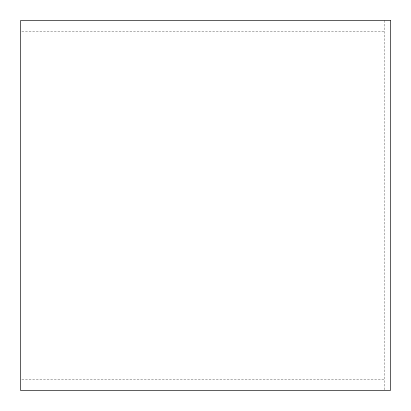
<?xml version="1.0" encoding="UTF-8"?>
<svg xmlns="http://www.w3.org/2000/svg" width="411" height="411" viewBox="0 0 411 411"><rect width="100%" height="100%" fill="white"/><g stroke="black" fill="none" stroke-linecap="round" stroke-linejoin="round"><path stroke-width="0.31" stroke-dasharray="2.06 1.54" d="M21.834 31.339L384.285 31.339M21.834 379.661L384.285 379.661M384.285 20.55L384.285 389.813"/><path stroke-width="0.62" d="M390.45 20.55L20.55 20.55L20.55 390.45L390.45 390.45L390.45 20.55"/></g></svg>
